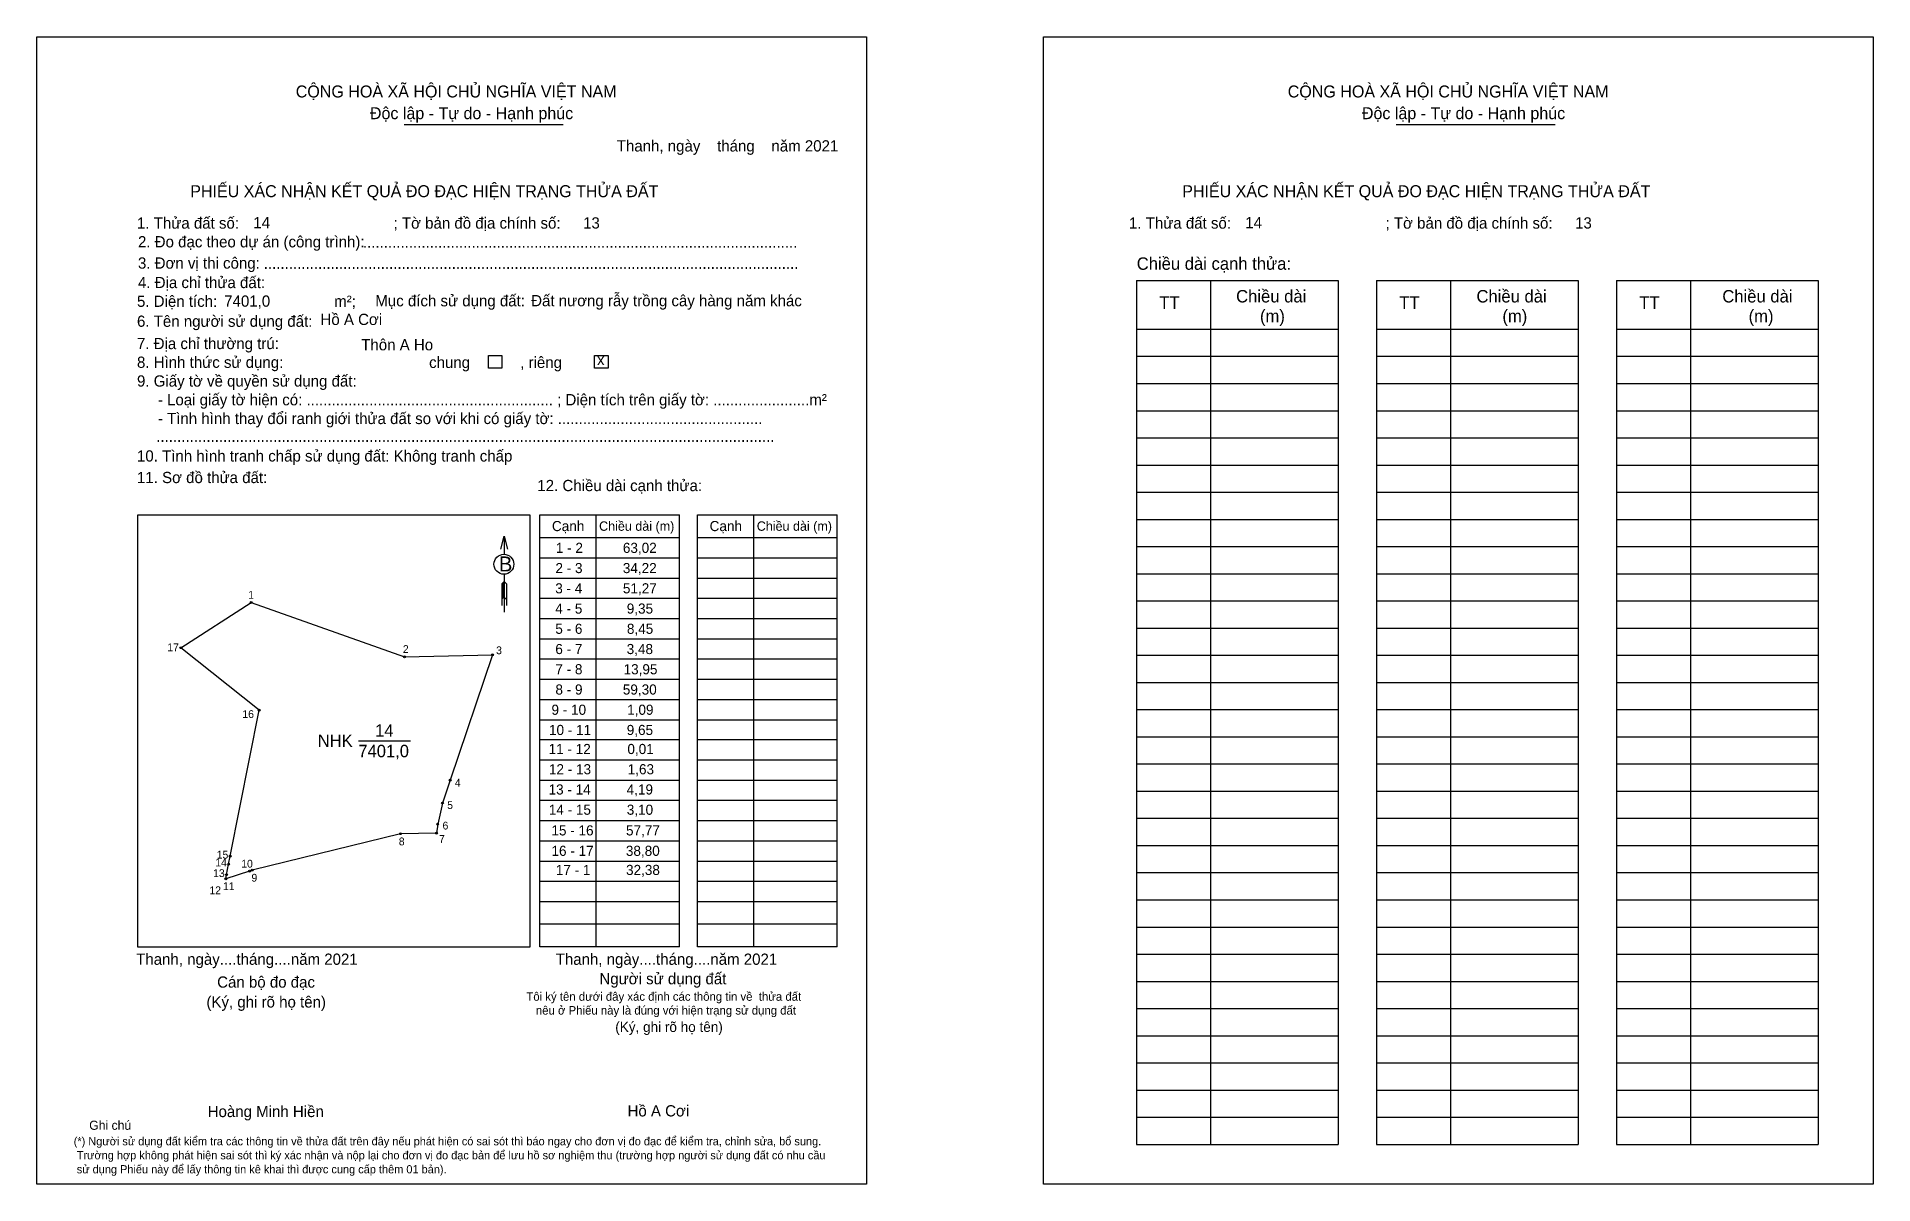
# Model space of a CAD drawing. Extents: x 545183 to 545895, y 1823470 to 1823915.
import ezdxf

# ---------------------------------------------------------------- set-up
doc = ezdxf.new("R2010")
doc.units = 0
for name, color, linetype in [('CanhThua', 7, 'Continuous'), ('kqddKhungInTrang1', 7, 'Continuous'), ('kqddKhungInTrang2', 7, 'Continuous'), ('kqddNoiDung', 7, 'Continuous'), ('kqddTemplate', 7, 'Continuous'), ('MocDinhThua', 7, 'Continuous'), ('NhanDiaChinhThua', 7, 'Continuous'), ('SoHieuDinhThua', 7, 'Continuous')]:
    doc.layers.add(name, color=color, linetype=linetype)

msp = doc.modelspace()

# ---------------------------------------------------------------- linework, layer by layer
at = {"layer": 'CanhThua'}
for p, q in [((545238.58, 1823678.06), (545265.82, 1823695.56)), ((545265.82, 1823695.56), (545325.23, 1823674.54)), ((545268.93, 1823653.88), (545238.58, 1823678.06)), ((545325.23, 1823674.54), (545359.44, 1823675.27)), ((545359.44, 1823675.27), (545343.02, 1823626.71)), ((545257.71, 1823597.21), (545268.93, 1823653.88)), ((545343.02, 1823626.71), (545340.02, 1823617.85)), ((545340.02, 1823617.85), (545338.14, 1823609.61)), ((545338.14, 1823609.61), (545337.72, 1823606.15)), ((545323.77, 1823605.95), (545266.19, 1823591.77)), ((545337.72, 1823606.15), (545323.77, 1823605.95)), ((545257.11, 1823594.17), (545257.71, 1823597.21)), ((545255.97, 1823588.46), (545256.29, 1823590.06)), ((545255.98, 1823588.46), (545255.97, 1823588.46)), ((545265.16, 1823591.44), (545255.98, 1823588.46)), ((545256.29, 1823590.06), (545257.11, 1823594.17)), ((545266.19, 1823591.77), (545265.16, 1823591.44))]:
    msp.add_line(p, q, dxfattribs=at)
at = {"layer": 'kqddKhungInTrang1'}
msp.add_lwpolyline([(545182.7, 1823914.96), (545504.39, 1823914.96), (545504.39, 1823470.02), (545182.7, 1823470.02)], close=True, dxfattribs=at)
at = {"layer": 'kqddKhungInTrang2'}
msp.add_lwpolyline([(545573.02, 1823914.96), (545894.71, 1823914.96), (545894.71, 1823470.02), (545573.02, 1823470.02)], close=True, dxfattribs=at)
at = {"layer": 'kqddTemplate'}
for p, q in [((545325.19, 1823880.91), (545386.8, 1823880.91)), ((545709.77, 1823880.91), (545771.38, 1823880.91)), ((545609.03, 1823820.43), (545687.24, 1823820.43)), ((545609.03, 1823820.43), (545609.03, 1823485.47)), ((545637.81, 1823820.43), (545637.81, 1823485.47)), ((545687.24, 1823820.43), (545687.24, 1823485.47)), ((545702.07, 1823820.43), (545702.07, 1823485.47)), ((545702.07, 1823820.43), (545780.29, 1823820.43)), ((545730.85, 1823820.43), (545730.85, 1823485.47)), ((545780.29, 1823820.43), (545780.29, 1823485.47)), ((545795.11, 1823820.43), (545795.11, 1823485.47)), ((545795.11, 1823820.43), (545873.33, 1823820.43)), ((545823.89, 1823820.43), (545823.89, 1823485.47)), ((545873.33, 1823820.43), (545873.33, 1823485.47)), ((545609.03, 1823801.58), (545687.24, 1823801.58)), ((545702.07, 1823801.58), (545780.29, 1823801.58)), ((545795.11, 1823801.58), (545873.33, 1823801.58)), ((545609.03, 1823791.04), (545687.24, 1823791.04)), ((545702.07, 1823791.04), (545780.29, 1823791.04)), ((545795.11, 1823791.04), (545873.33, 1823791.04)), ((545609.03, 1823780.5), (545687.24, 1823780.5)), ((545702.07, 1823780.5), (545780.29, 1823780.5)), ((545795.11, 1823780.5), (545873.33, 1823780.5)), ((545609.03, 1823769.97), (545687.24, 1823769.97)), ((545702.07, 1823769.97), (545780.29, 1823769.97)), ((545795.11, 1823769.97), (545873.33, 1823769.97)), ((545609.03, 1823759.43), (545687.24, 1823759.43)), ((545702.07, 1823759.43), (545780.29, 1823759.43)), ((545795.11, 1823759.43), (545873.33, 1823759.43)), ((545609.03, 1823748.89), (545687.24, 1823748.89)), ((545702.07, 1823748.89), (545780.29, 1823748.89)), ((545795.11, 1823748.89), (545873.33, 1823748.89)), ((545609.03, 1823738.36), (545687.24, 1823738.36)), ((545702.07, 1823738.36), (545780.29, 1823738.36)), ((545795.11, 1823738.35), (545873.33, 1823738.35)), ((545377.7, 1823729.54), (545431.89, 1823729.54)), ((545377.7, 1823562.1), (545377.7, 1823729.54)), ((545399.49, 1823729.54), (545399.49, 1823562.1)), ((545431.89, 1823562.1), (545431.89, 1823729.54)), ((545438.83, 1823729.54), (545493.02, 1823729.54)), ((545438.83, 1823562.1), (545438.83, 1823729.54)), ((545460.63, 1823729.54), (545460.63, 1823562.1)), ((545493.02, 1823562.1), (545493.02, 1823729.54)), ((545609.03, 1823727.82), (545687.24, 1823727.82)), ((545702.07, 1823727.82), (545780.29, 1823727.82)), ((545795.11, 1823727.82), (545873.33, 1823727.82)), ((545363.89, 1823721.31), (545363.9, 1823714.29)), ((545377.7, 1823720.78), (545431.89, 1823720.78)), ((545438.83, 1823720.78), (545493.02, 1823720.78)), ((545609.03, 1823717.28), (545687.24, 1823717.28)), ((545702.07, 1823717.28), (545780.29, 1823717.28)), ((545795.11, 1823717.28), (545873.33, 1823717.28)), ((545377.7, 1823712.93), (545431.89, 1823712.93)), ((545438.83, 1823712.93), (545493.02, 1823712.93)), ((545363.92, 1823703.73), (545363.02, 1823702.87)), ((545363.92, 1823703.33), (545363.02, 1823702.46)), ((545363.92, 1823702.92), (545363.02, 1823702.06)), ((545363.02, 1823702.87), (545363.02, 1823694.39)), ((545363.92, 1823702.52), (545363.02, 1823701.66)), ((545363.92, 1823702.12), (545363.02, 1823701.26)), ((545363.93, 1823701.72), (545363.02, 1823700.86)), ((545363.92, 1823706.56), (545363.94, 1823691.78)), ((545363.92, 1823703.73), (545364.84, 1823702.87)), ((545364.84, 1823702.87), (545364.84, 1823694.39)), ((545377.7, 1823705.08), (545431.89, 1823705.08)), ((545438.83, 1823705.08), (545493.02, 1823705.08)), ((545609.03, 1823706.74), (545687.24, 1823706.74)), ((545702.07, 1823706.74), (545780.29, 1823706.74)), ((545795.11, 1823706.74), (545873.33, 1823706.74)), ((545363.93, 1823701.32), (545363.02, 1823700.46)), ((545363.93, 1823700.92), (545363.02, 1823700.05)), ((545363.93, 1823700.52), (545363.02, 1823699.65)), ((545363.93, 1823700.12), (545363.02, 1823699.25)), ((545363.93, 1823699.72), (545363.02, 1823698.85)), ((545363.93, 1823699.32), (545363.02, 1823698.45)), ((545363.93, 1823698.92), (545363.02, 1823698.05)), ((545363.93, 1823698.51), (545363.02, 1823697.65)), ((545363.93, 1823698.11), (545363.02, 1823697.24)), ((545363.93, 1823697.71), (545363.02, 1823696.84)), ((545363.93, 1823697.71), (545364.84, 1823696.84)), ((545377.7, 1823697.24), (545431.89, 1823697.24)), ((545438.83, 1823697.24), (545493.02, 1823697.24)), ((545609.03, 1823696.21), (545687.24, 1823696.21)), ((545702.07, 1823696.21), (545780.29, 1823696.21)), ((545795.11, 1823696.21), (545873.33, 1823696.21)), ((545377.7, 1823689.39), (545431.89, 1823689.39)), ((545438.83, 1823689.39), (545493.02, 1823689.39)), ((545377.7, 1823681.55), (545431.89, 1823681.55)), ((545438.83, 1823681.55), (545493.02, 1823681.55)), ((545609.03, 1823685.67), (545687.24, 1823685.67)), ((545702.07, 1823685.67), (545780.29, 1823685.67)), ((545795.11, 1823685.67), (545873.33, 1823685.67)), ((545377.7, 1823673.7), (545431.89, 1823673.7)), ((545438.83, 1823673.7), (545493.02, 1823673.7)), ((545609.03, 1823675.13), (545687.24, 1823675.13)), ((545702.07, 1823675.13), (545780.29, 1823675.13)), ((545795.11, 1823675.13), (545873.33, 1823675.13)), ((545377.7, 1823665.85), (545431.89, 1823665.85)), ((545438.83, 1823665.85), (545493.02, 1823665.85)), ((545609.03, 1823664.6), (545687.24, 1823664.6)), ((545702.07, 1823664.6), (545780.29, 1823664.6)), ((545795.11, 1823664.6), (545873.33, 1823664.6)), ((545377.7, 1823658.01), (545431.89, 1823658.01)), ((545438.83, 1823658.01), (545493.02, 1823658.01)), ((545609.03, 1823654.06), (545687.24, 1823654.06)), ((545702.07, 1823654.06), (545780.29, 1823654.06)), ((545795.11, 1823654.06), (545873.33, 1823654.06)), ((545377.7, 1823650.16), (545431.89, 1823650.16)), ((545438.83, 1823650.16), (545493.02, 1823650.16)), ((545431.89, 1823642.31), (545377.7, 1823642.31)), ((545493.02, 1823642.31), (545438.83, 1823642.31)), ((545609.03, 1823643.52), (545687.24, 1823643.52)), ((545702.07, 1823643.52), (545780.29, 1823643.52)), ((545795.11, 1823643.52), (545873.33, 1823643.52)), ((545431.89, 1823634.47), (545377.7, 1823634.47)), ((545493.02, 1823634.47), (545438.83, 1823634.47)), ((545609.03, 1823632.99), (545687.24, 1823632.99)), ((545702.07, 1823632.99), (545780.29, 1823632.99)), ((545795.11, 1823632.99), (545873.33, 1823632.99)), ((545431.89, 1823626.62), (545377.7, 1823626.62)), ((545493.02, 1823626.62), (545438.83, 1823626.62)), ((545431.89, 1823618.77), (545377.7, 1823618.77)), ((545493.02, 1823618.77), (545438.83, 1823618.77)), ((545609.03, 1823622.45), (545687.24, 1823622.45)), ((545702.07, 1823622.45), (545780.29, 1823622.45)), ((545795.11, 1823622.45), (545873.33, 1823622.45)), ((545431.89, 1823610.93), (545377.7, 1823610.93)), ((545493.02, 1823610.93), (545438.83, 1823610.93)), ((545609.03, 1823611.91), (545687.24, 1823611.91)), ((545702.07, 1823611.91), (545780.29, 1823611.91)), ((545795.11, 1823611.91), (545873.33, 1823611.91)), ((545431.89, 1823603.08), (545377.7, 1823603.08)), ((545493.02, 1823603.08), (545438.83, 1823603.08)), ((545431.89, 1823595.23), (545377.7, 1823595.23)), ((545493.02, 1823595.23), (545438.83, 1823595.23)), ((545609.03, 1823601.38), (545687.24, 1823601.38)), ((545702.07, 1823601.38), (545780.29, 1823601.38)), ((545795.11, 1823601.37), (545873.33, 1823601.37)), ((545609.03, 1823590.84), (545687.24, 1823590.84)), ((545702.07, 1823590.84), (545780.29, 1823590.84)), ((545795.11, 1823590.84), (545873.33, 1823590.84)), ((545431.89, 1823587.39), (545377.7, 1823587.39)), ((545493.02, 1823587.39), (545438.83, 1823587.39)), ((545431.89, 1823579.54), (545377.7, 1823579.54)), ((545493.02, 1823579.54), (545438.83, 1823579.54)), ((545609.03, 1823580.3), (545687.24, 1823580.3)), ((545702.07, 1823580.3), (545780.29, 1823580.3)), ((545795.11, 1823580.3), (545873.33, 1823580.3)), ((545431.89, 1823570.82), (545377.7, 1823570.82)), ((545493.02, 1823570.82), (545438.83, 1823570.82)), ((545609.03, 1823569.76), (545687.24, 1823569.76)), ((545702.07, 1823569.76), (545780.29, 1823569.76)), ((545795.11, 1823569.76), (545873.33, 1823569.76)), ((545431.89, 1823562.1), (545377.7, 1823562.1)), ((545493.02, 1823562.1), (545438.83, 1823562.1)), ((545609.03, 1823559.23), (545687.24, 1823559.23)), ((545702.07, 1823559.23), (545780.29, 1823559.23)), ((545795.11, 1823559.23), (545873.33, 1823559.23)), ((545609.03, 1823548.69), (545687.24, 1823548.69)), ((545702.07, 1823548.69), (545780.29, 1823548.69)), ((545795.11, 1823548.69), (545873.33, 1823548.69)), ((545609.03, 1823538.15), (545687.24, 1823538.15)), ((545702.07, 1823538.15), (545780.29, 1823538.15)), ((545795.11, 1823538.15), (545873.33, 1823538.15)), ((545609.03, 1823527.62), (545687.24, 1823527.62)), ((545702.07, 1823527.62), (545780.29, 1823527.62)), ((545795.11, 1823527.62), (545873.33, 1823527.62)), ((545609.03, 1823517.08), (545687.24, 1823517.08)), ((545702.07, 1823517.08), (545780.29, 1823517.08)), ((545795.11, 1823517.08), (545873.33, 1823517.08)), ((545609.03, 1823506.54), (545687.24, 1823506.54)), ((545702.07, 1823506.54), (545780.29, 1823506.54)), ((545795.11, 1823506.54), (545873.33, 1823506.54)), ((545609.03, 1823496.01), (545687.24, 1823496.01)), ((545702.07, 1823496.01), (545780.29, 1823496.01)), ((545795.11, 1823496.01), (545873.33, 1823496.01)), ((545609.03, 1823485.47), (545687.24, 1823485.47)), ((545702.07, 1823485.47), (545780.29, 1823485.47)), ((545795.11, 1823485.47), (545873.33, 1823485.47))]:
    msp.add_line(p, q, dxfattribs=at)
for points in [[(545357.79, 1823791.39), (545363.03, 1823791.39), (545363.03, 1823786.51), (545357.79, 1823786.51)], [(545398.96, 1823791.39), (545404.19, 1823791.39), (545404.19, 1823786.51), (545398.96, 1823786.51)], [(545221.84, 1823729.54), (545373.84, 1823729.54), (545373.84, 1823561.95), (545221.84, 1823561.95)]]:
    msp.add_lwpolyline(points, close=True, dxfattribs=at)
msp.add_lwpolyline([(545362.63, 1823716.22), (545363.89, 1823721.31), (545365.17, 1823716.23)], dxfattribs=at)
msp.add_circle((545363.82, 1823710.42), 3.86, dxfattribs=at)
at = {"layer": 'MocDinhThua'}
for centre in [(545265.82, 1823695.56), (545238.58, 1823678.06), (545325.23, 1823674.54), (545359.44, 1823675.27), (545268.93, 1823653.88), (545343.02, 1823626.71), (545340.02, 1823617.85), (545338.14, 1823609.61), (545323.77, 1823605.95), (545337.72, 1823606.15), (545257.71, 1823597.21), (545255.97, 1823588.46), (545255.98, 1823588.46), (545256.29, 1823590.06), (545257.11, 1823594.17), (545265.16, 1823591.44), (545266.19, 1823591.77)]:
    msp.add_circle(centre, 0.363, dxfattribs=at)
at = {"layer": 'NhanDiaChinhThua'}
msp.add_line((545307.39, 1823642.01), (545327.56, 1823642.01), dxfattribs=at)

# ---------------------------------------------------------------- texts
at = {"layer": 'kqddNoiDung'}
for s, height, p in [('Thanh, ngày    tháng    năm 2021  ', 4.3592, (545407.58, 1823870.46)), ('14', 4.359, (545266.68, 1823840.72)), ('13', 4.359, (545394.52, 1823840.58)), ('14', 4.359, (545651.26, 1823840.72)), ('13', 4.359, (545779.1, 1823840.58)), ('........................................................................................................', 4.35921, (545309.15, 1823833.2)), ('................................................................................................................................', 4.35921, (545270.71, 1823824.95)), ('Đất nương rẫy trồng cây hàng năm khác', 4.3592, (545374.39, 1823810.45)), ('7401,0', 4.359, (545255.38, 1823810.28)), ('Hồ A Cơi', 4.359, (545292.72, 1823803.19)), ('Thôn A Ho', 4.359, (545308.51, 1823793.36)), ('x', 4.36, (545399.92, 1823787.64)), ('1 - 2', 3.923, (545383.96, 1823714.82)), ('63,02', 3.923, (545409.94, 1823714.82)), ('2 - 3', 3.923, (545383.8, 1823706.98)), ('34,22', 3.923, (545409.93, 1823706.98)), ('3 - 4', 3.923, (545383.72, 1823699.13)), ('51,27', 3.923, (545409.96, 1823699.13)), ('4 - 5', 3.923, (545383.74, 1823691.28)), ('9,35', 3.923, (545411.45, 1823691.28)), ('5 - 6', 3.923, (545383.75, 1823683.44)), ('8,45', 3.923, (545411.51, 1823683.44)), ('6 - 7', 3.923, (545383.75, 1823675.59)), ('3,48', 3.923, (545411.42, 1823675.59)), ('7 - 8', 3.923, (545383.77, 1823667.75)), ('13,95', 3.923, (545410.22, 1823667.75)), ('8 - 9', 3.923, (545383.8, 1823659.9)), ('59,30', 3.923, (545409.93, 1823659.9)), ('9 - 10', 3.923, (545382.27, 1823652.05)), ('1,09', 3.923, (545411.6, 1823652.05)), ('10 - 11', 3.923, (545381.3, 1823644.21)), ('9,65', 3.923, (545411.45, 1823644.21)), ('11 - 12', 3.923, (545381.16, 1823636.83)), ('0,01', 3.923, (545411.7, 1823636.83)), ('12 - 13', 3.923, (545381.28, 1823628.98)), ('1,63', 3.923, (545411.82, 1823628.98)), ('13 - 14', 3.923, (545381.14, 1823621.14)), ('4,19', 3.923, (545411.41, 1823621.14)), ('14 - 15', 3.923, (545381.23, 1823613.29)), ('3,10', 3.923, (545411.46, 1823613.29)), ('15 - 16', 3.923, (545382.25, 1823605.27)), ('57,77', 3.923, (545411.16, 1823605.27)), ('16 - 17', 3.923, (545382.27, 1823597.35)), ('38,80', 3.923, (545411.11, 1823597.35)), ('17 - 1', 3.923, (545383.94, 1823589.94)), ('32,38', 3.923, (545411.17, 1823589.94)), ('Thanh, ngày....tháng....năm 2021', 4.3592, (545221.25, 1823555.11)), ('Thanh, ngày....tháng....năm 2021', 4.3592, (545383.9, 1823555.11)), ('Hồ A Cơi', 4.359, (545411.75, 1823496.32))]:
    msp.add_text(s, height=height, dxfattribs=at).set_placement(p)
at = {"layer": 'kqddTemplate'}
for s, height, p in [('CỘNG HOÀ XÃ HỘI CHỦ NGHĨA VIỆT NAM', 4.6498, (545283.12, 1823891.4)), ('CỘNG HOÀ XÃ HỘI CHỦ NGHĨA VIỆT NAM', 4.6498, (545667.7, 1823891.4)), ('Độc lập - Tự do - Hạnh phúc', 4.6498, (545311.87, 1823882.99)), ('Độc lập - Tự do - Hạnh phúc', 4.6498, (545696.45, 1823882.99)), ('PHIẾU XÁC NHẬN KẾT QUẢ ĐO ĐẠC HIỆN TRẠNG THỬA ĐẤT', 4.6498, (545242.21, 1823852.75)), ('PHIẾU XÁC NHẬN KẾT QUẢ ĐO ĐẠC HIỆN TRẠNG THỬA ĐẤT', 4.6498, (545626.79, 1823852.75)), ('1. Thửa đất số:                                     ; Tờ bản đồ địa chính số:', 4.3592, (545221.57, 1823840.54)), ('1. Thửa đất số:                                     ; Tờ bản đồ địa chính số:', 4.3592, (545606.15, 1823840.54)), ('2. Đo đạc theo dự án (công trình): ', 4.3592, (545221.96, 1823833.28)), ('3. Đơn vị thi công: ', 4.3592, (545221.95, 1823825.03)), ('Chiều dài cạnh thửa:', 4.8169, (545609.16, 1823824.59)), ('4. Địa chỉ thửa đất:', 4.3592, (545221.96, 1823817.49)), ('Chiều dài', 4.817, (545647.69, 1823811.93)), ('Chiều dài', 4.817, (545740.87, 1823811.92)), ('Chiều dài', 4.817, (545836.18, 1823811.92)), ('5. Diện tích:                            m²; ', 4.3592, (545221.57, 1823810.22)), ('Mục đích sử dụng đất:', 4.3592, (545313.96, 1823810.41)), ('TT', 4.817, (545617.91, 1823809.44)), ('(m)', 4.817, (545656.94, 1823804.26)), ('TT', 4.817, (545710.95, 1823809.44)), ('(m)', 4.817, (545750.92, 1823804.26)), ('TT', 4.817, (545803.99, 1823809.44)), ('(m)', 4.817, (545846.38, 1823804.26)), ('6. Tên người sử dụng đất:', 4.3592, (545221.57, 1823802.48)), ('7. Địa chỉ thường trú:', 4.3592, (545221.57, 1823793.83)), ('8. Hình thức sử dụng:', 4.3592, (545221.57, 1823786.57)), ('chung            , riêng', 4.3592, (545334.82, 1823786.52)), ('9. Giấy tờ về quyền sử dụng đất:', 4.3592, (545221.57, 1823779.3)), ('     - Loại giấy tờ hiện có: ........................................................... ; Diện tích trên giấy tờ: .......................m²', 4.35921, (545221.57, 1823772.04)), ('     - Tình hình thay đổi ranh giới thửa đất so với khi có giấy tờ: .................................................', 4.35921, (545221.57, 1823764.77)), ('....................................................................................................................................................', 4.35921, (545229.03, 1823757.88)), ('10. Tình hình tranh chấp sử dụng đất: Không tranh chấp', 4.3592, (545221.57, 1823750.24)), ('11. Sơ đồ thửa đất:', 4.3592, (545221.57, 1823741.89)), ('12. Chiều dài cạnh thửa:', 4.3592, (545376.78, 1823738.77)), ('Cạnh', 3.923, (545382.46, 1823723.27)), ('Chiều dài (m)', 3.6327, (545400.72, 1823723.4)), ('Cạnh', 3.923, (545443.59, 1823723.27)), ('Chiều dài (m)', 3.6327, (545461.85, 1823723.4)), ('B', 5.81, (545361.9, 1823707.62)), ('Người sử dụng đất', 4.3592, (545400.85, 1823547.56)), ('Cán bộ đo đạc', 4.3592, (545252.65, 1823546.25)), ('Tôi ký tên dưới đây xác định các thông tin về  thửa đất ', 3.2956, (545372.53, 1823541.17)), ('(Ký, ghi rõ họ tên)', 4.3592, (545248.49, 1823538.55)), ('nêu ở Phiếu này là đúng với hiện trạng sử dụng đất', 3.2956, (545376.21, 1823535.81)), ('(Ký, ghi rõ họ tên)', 3.9233, (545406.99, 1823529.08)), ('Ghi chú', 3.531, (545203.05, 1823491.14)), ('Hoàng Minh Hiền', 4.3592, (545248.97, 1823496.07)), ('(*) Người sử dụng đất kiểm tra các thông tin về thửa đất trên đây nếu phát hiện có sai sót thì báo ngay cho đơn vị đo đạc để kiểm tra, chỉnh sửa, bổ sung.', 3.17787, (545197.04, 1823485.12)), (' Trường hợp không phát hiện sai sót thì ký xác nhận và nộp lại cho đơn vị đo đạc bản để lưu hồ sơ nghiệm thu (trường hợp người sử dụng đất có nhu cầu', 3.17787, (545197.04, 1823479.69)), (' sử dụng Phiếu này để lấy thông tin kê khai thì được cung cấp thêm 01 bản).', 3.1779, (545197.04, 1823474.25))]:
    msp.add_text(s, height=height, dxfattribs=at).set_placement(p)
at = {"layer": 'NhanDiaChinhThua'}
for s, p in [('NHK', (545291.65, 1823639.61)), ('14', (545313.91, 1823643.61)), ('7401,0', (545307.39, 1823635.61))]:
    msp.add_text(s, height=4.797, dxfattribs=at).set_placement(p)
at = {"layer": 'SoHieuDinhThua'}
for s, height, p in [('1', 3.02, (545264.69, 1823697.05)), ('17', 3.022, (545233.31, 1823676.7)), ('2', 3.02, (545324.65, 1823676.01)), ('3', 3.02, (545360.8, 1823675.55)), ('16', 3.022, (545262.42, 1823650.81)), ('4', 3.02, (545344.81, 1823624.23)), ('5', 3.02, (545341.83, 1823615.52)), ('6', 3.02, (545340.03, 1823607.58)), ('8', 3.02, (545323.07, 1823601.44)), ('7', 3.02, (545338.66, 1823602.4)), ('14', 3.022, (545251.9, 1823593.25)), ('15', 3.022, (545252.48, 1823596.29)), ('10', 3.022, (545261.98, 1823592.8)), ('13', 3.022, (545251.08, 1823589.14)), ('9', 3.02, (545265.94, 1823587.36)), ('12', 3.022, (545249.65, 1823582.5)), ('11', 3.022, (545254.9, 1823584.06))]:
    msp.add_text(s, height=height, dxfattribs=at).set_placement(p)

doc.saveas('drawing.dxf')
